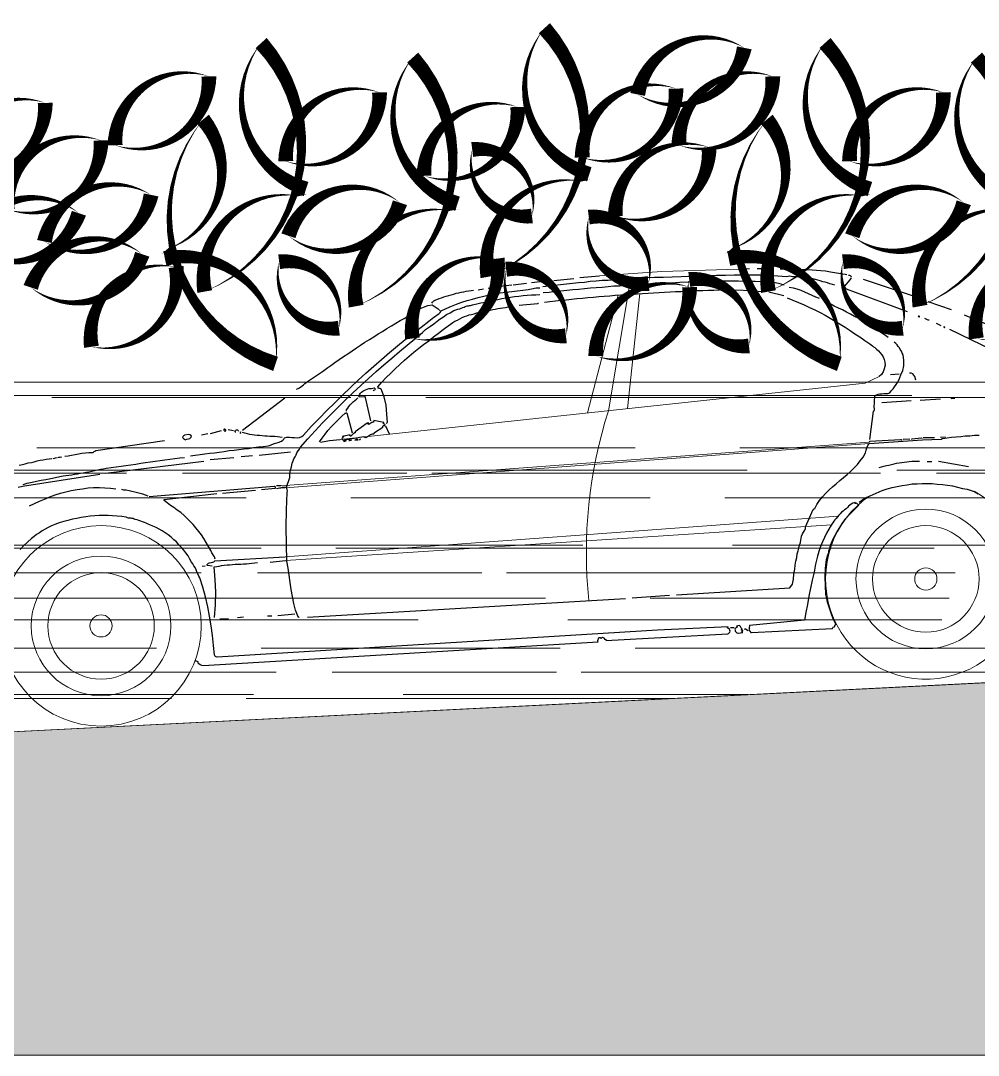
# Model space of a CAD drawing. Header units: metres. Extents: x -183 to 1639, y -350 to 198.
# Drawn here: x 701.902 to 705.103, y -184.446 to -180.989 of the extents above; entities that cross this region are included whole.
import ezdxf

# ---------------------------------------------------------------- set-up
doc = ezdxf.new("R2010")
doc.units = ezdxf.units.M
doc.header["$MEASUREMENT"] = 0
doc.layers.add('FLOATINGWINDOWS', color=2, linetype='Continuous', plot=False)
for name, color, linetype in [('okna', 4, 'Continuous'), ('SRAFA', 251, 'Continuous'), ('SRAFY-TERÉN', 252, 'Continuous'), ('stafaz', 254, 'Continuous'), ('zariz.predmety', 203, 'Continuous')]:
    doc.layers.add(name, color=color, linetype=linetype)

# ---------------------------------------------------------------- blocks, each defined once
blk = doc.blocks.new('BMW5-BOK')
at = {"lineweight": 0}
for p, q in [((2.6739, 1.3675), (2.5791, 0.9536)), ((2.5086, 0.9502), (2.6337, 1.3373)), ((2.6435, 0.9566), (2.7071, 1.338)), ((3.4414, 0.9944), (3.4888, 1.014)), ((1.6779, 0.9108), (3.4414, 0.9944)), ((3.4429, 0.7977), (1.4711, 0.7676)), ((3.4421, 0.7929), (1.4567, 0.7598)), ((3.3241, 0.556), (1.472, 0.5299)), ((1.4718, 0.5172), (3.3004, 0.5284))]:
    blk.add_line(p, q, dxfattribs=at)
for points in [[(2.1681, 1.3821), (2.1857, 1.3851)], [(2.2017, 1.3864), (2.2336, 1.3892)], [(2.2416, 1.3899), (2.2816, 1.3926)], [(2.2855, 1.3925), (2.331, 1.3951)], [(2.3478, 1.3965), (2.3957, 1.3991)], [(3.3589, 1.3275), (3.351, 1.3308), (3.3431, 1.3333), (3.3351, 1.3365), (3.3272, 1.3391), (3.3192, 1.3416), (3.3113, 1.3448), (3.3034, 1.3473), (3.2962, 1.3506), (3.2867, 1.3532), (3.2772, 1.3557), (3.2676, 1.3574), (3.2581, 1.3599), (3.2485, 1.3616), (3.239, 1.3625), (3.2294, 1.3634), (3.2198, 1.3636), (3.2151, 1.3652), (3.2103, 1.3661), (3.2055, 1.3654), (3.1999, 1.3654), (3.1712, 1.369), (3.1426, 1.3726), (3.1131, 1.3754), (3.0844, 1.3773), (3.0549, 1.3793), (3.0255, 1.3805), (2.996, 1.3817), (2.9665, 1.3829), (2.937, 1.384), (2.9067, 1.3844), (2.8772, 1.3856), (2.8477, 1.386), (2.8182, 1.3864), (2.7887, 1.3876), (2.7592, 1.3887), (2.7297, 1.3899), (2.7265, 1.3892), (2.7225, 1.3884), (2.7201, 1.3885), (2.7169, 1.3893), (2.7138, 1.3901), (2.7106, 1.3902), (2.7074, 1.3894), (2.7042, 1.3887), (2.6842, 1.3889), (2.6635, 1.3892), (2.6436, 1.3886), (2.6236, 1.3889), (2.6037, 1.3884), (2.5837, 1.3886), (2.5638, 1.3881), (2.5438, 1.3876), (2.5239, 1.3862), (2.504, 1.3857), (2.484, 1.3852), (2.464, 1.3838), (2.4441, 1.3833), (2.4249, 1.382), (2.405, 1.3806), (2.385, 1.3793)], [(2.4228, 1.3987), (2.4898, 1.401)], [(2.5098, 1.4032), (2.5752, 1.4047)], [(3.0409, 1.4002), (3.0776, 1.3997)], [(3.1389, 1.3957), (3.103, 1.3978)], [(3.1429, 1.3949), (3.1588, 1.3947)], [(3.2026, 1.3909), (3.1803, 1.392)], [(3.2074, 1.3908), (3.2169, 1.3883)], [(3.4016, 1.3596), (3.3952, 1.3613), (3.3881, 1.363), (3.3817, 1.3647), (3.3746, 1.3663), (3.3674, 1.3672), (3.3603, 1.3689), (3.3539, 1.3706), (3.3467, 1.3723), (3.3308, 1.3757), (3.3157, 1.3783), (3.3006, 1.3801), (3.2863, 1.3827), (3.2711, 1.3845), (3.2568, 1.3854), (3.2425, 1.3872), (3.2273, 1.3882)], [(1.1752, 0.8855), (1.1911, 0.8869), (1.2079, 0.8875), (1.2239, 0.8889), (1.2406, 0.8902), (1.2566, 0.8908), (1.2726, 0.8922), (1.2893, 0.8936), (1.3053, 0.895), (1.3221, 0.8955), (1.338, 0.8969), (1.3548, 0.8983), (1.3708, 0.8989), (1.3875, 0.9003), (1.4043, 0.9017), (1.4202, 0.9022), (1.437, 0.9036), (1.441, 0.9043), (1.4442, 0.9051), (1.4466, 0.9059), (1.4498, 0.9074), (1.4522, 0.9082), (1.4554, 0.909), (1.4578, 0.9097), (1.4618, 0.9105), (1.4666, 0.9112), (1.4706, 0.9127), (1.4746, 0.9135), (1.4786, 0.915), (1.4826, 0.9166), (1.4867, 0.9197), (1.4899, 0.9229), (1.4931, 0.9268), (1.5011, 0.9283), (1.5099, 0.9282), (1.5178, 0.9265), (1.5266, 0.9256), (1.5346, 0.9247), (1.5426, 0.9254), (1.5506, 0.9276), (1.557, 0.9324), (1.5845, 0.9591), (1.6119, 0.9843), (1.6394, 1.0094), (1.6676, 1.0337), (1.695, 1.0581), (1.7224, 1.0817), (1.7499, 1.1044), (1.7773, 1.1264), (1.8047, 1.1484), (1.8321, 1.1696), (1.8602, 1.1907), (1.8876, 1.2111), (1.915, 1.2307), (1.9424, 1.2503), (1.9705, 1.269), (1.9979, 1.2878), (2.0035, 1.2917), (2.0091, 1.2956), (2.0148, 1.2996), (2.0204, 1.3027), (2.026, 1.3066), (2.0317, 1.3105), (2.0365, 1.3144), (2.0406, 1.3192), (2.0582, 1.3261), (2.0758, 1.3331), (2.0935, 1.3392), (2.1111, 1.3446), (2.1295, 1.3491), (2.1479, 1.3529), (2.1662, 1.3566), (2.1854, 1.3604), (2.2038, 1.3633), (2.223, 1.3654), (2.2413, 1.3676), (2.2605, 1.3689), (2.2797, 1.3703), (2.298, 1.3716), (2.3172, 1.373), (2.3355, 1.3736), (2.3411, 1.3743), (2.3467, 1.375), (2.3515, 1.3757), (2.3563, 1.3764), (2.3619, 1.3772), (2.3667, 1.3771), (2.3715, 1.3771), (2.3742, 1.3766)], [(1.5068, 0.3245), (1.506, 0.3245), (1.5052, 0.3253), (1.5036, 0.3262), (1.5028, 0.3269), (1.496, 0.3494), (1.4915, 0.3725), (1.4878, 0.3957), (1.4857, 0.4197), (1.4836, 0.4436), (1.4815, 0.4676), (1.4795, 0.4915), (1.4766, 0.5147), (1.4781, 0.5721), (1.4813, 0.6287), (1.4852, 0.686), (1.4915, 0.7442), (1.4924, 0.749), (1.4917, 0.7538), (1.4909, 0.7577), (1.4894, 0.7618), (1.5025, 0.7935), (1.5035, 0.8054), (1.5068, 0.8174), (1.5102, 0.8293), (1.5135, 0.8412), (1.5168, 0.8483), (1.5201, 0.8555), (1.5242, 0.8618), (1.5283, 0.8681), (1.5315, 0.8745), (1.5364, 0.8808), (1.5405, 0.8863), (1.5445, 0.8926), (1.5704, 0.9186), (1.5962, 0.9438), (1.6229, 0.969), (1.6495, 0.9934), (1.6761, 1.0169), (1.7028, 1.0405), (1.7302, 1.0632), (1.7576, 1.086), (1.785, 1.108), (1.8116, 1.13), (1.839, 1.1511), (1.8664, 1.1715), (1.893, 1.1919), (1.9203, 1.2123), (1.9469, 1.2319), (1.9735, 1.2507), (1.9775, 1.2546), (1.9807, 1.2578), (1.9848, 1.2601), (1.988, 1.2624), (1.992, 1.2648), (1.9952, 1.2663), (1.9984, 1.2687), (2.0016, 1.271), (2.0137, 1.278), (2.025, 1.2859), (2.0354, 1.2929), (2.0467, 1.2991), (2.0579, 1.3062), (2.07, 1.3116), (2.0828, 1.3178), (2.0964, 1.3224), (2.1028, 1.3231), (2.1076, 1.3247), (2.1132, 1.3262), (2.118, 1.3277), (2.1213, 1.3293), (2.1253, 1.33), (2.1284, 1.3308), (2.1324, 1.3307), (2.1356, 1.3315), (2.1396, 1.3322), (2.1428, 1.333), (2.146, 1.3337), (2.1604, 1.3359), (2.1748, 1.3381), (2.1891, 1.3404), (2.2027, 1.3426), (2.2171, 1.3448), (2.2315, 1.3462), (2.2459, 1.3484), (2.2602, 1.3498), (2.2746, 1.3512), (2.2882, 1.3526), (2.3026, 1.3532), (2.3169, 1.3546), (2.3305, 1.3545), (2.3448, 1.3551), (2.3592, 1.3549), (2.3728, 1.3547)], [(2.0114, 1.3475), (2.0138, 1.3498), (2.0155, 1.3522), (2.0179, 1.3546), (2.0211, 1.3561), (2.0283, 1.3584), (2.0363, 1.3607), (2.0443, 1.363), (2.0523, 1.3653), (2.0603, 1.3676), (2.0691, 1.3691), (2.0771, 1.3713), (2.0859, 1.3728), (2.0939, 1.3751), (2.1027, 1.3766), (2.1107, 1.3781), (2.1195, 1.3788), (2.1275, 1.3803), (2.1363, 1.3809), (2.1443, 1.3816), (2.1522, 1.3823)], [(3.19, 1.3377), (3.1852, 1.3393), (3.1805, 1.3418), (3.1757, 1.3426), (3.1709, 1.3443), (3.1662, 1.3459), (3.1606, 1.3468), (3.1558, 1.3485), (3.1502, 1.3493), (3.1224, 1.3529), (3.0937, 1.3557), (3.0658, 1.3576), (3.038, 1.3596), (3.01, 1.3615), (2.9814, 1.3635), (2.9535, 1.3639), (2.9256, 1.365), (2.8977, 1.3662), (2.8698, 1.3666), (2.8419, 1.3669), (2.8139, 1.3665), (2.786, 1.3668), (2.7573, 1.3672), (2.7294, 1.3668), (2.7015, 1.3672), (2.6815, 1.3674), (2.6616, 1.3677), (2.6417, 1.3671), (2.6218, 1.3674), (2.6026, 1.3669), (2.5826, 1.3663), (2.5627, 1.3658), (2.5428, 1.366), (2.5228, 1.3647), (2.5037, 1.3642), (2.4837, 1.3636), (2.4638, 1.3631), (2.4438, 1.3617), (2.4247, 1.3612), (2.4047, 1.3599), (2.3848, 1.3593)], [(3.5968, 1.2247), (3.5445, 1.2477), (3.397, 1.3126), (3.3954, 1.3142), (3.3939, 1.3167), (3.3923, 1.3191), (3.3916, 1.3215), (3.4118, 1.3427), (3.4158, 1.349)], [(3.4064, 1.358), (3.4072, 1.358), (3.4088, 1.3579), (3.4104, 1.3579), (3.4119, 1.3571), (3.4127, 1.3563), (3.4127, 1.3555), (3.4143, 1.3547), (3.4159, 1.3539)], [(1.5422, 1.0864), (1.5479, 1.0888), (1.5527, 1.0911), (1.5575, 1.0942), (1.5615, 1.0973), (1.5664, 1.1005), (1.5712, 1.1044), (1.576, 1.1067), (1.5808, 1.1099), (1.5913, 1.1161), (1.6018, 1.1224), (1.6114, 1.1286), (1.6218, 1.1348), (1.6323, 1.1411), (1.6419, 1.1473), (1.6516, 1.1528), (1.6612, 1.159), (1.6757, 1.1684), (1.691, 1.177), (1.7055, 1.1864), (1.7207, 1.195), (1.7352, 1.2035), (1.7505, 1.2129), (1.7649, 1.2215), (1.7802, 1.2301), (1.7955, 1.2378), (1.8107, 1.2464), (1.826, 1.255), (1.8405, 1.2628), (1.8557, 1.2713), (1.8718, 1.2791), (1.887, 1.2877), (1.9023, 1.2955), (1.9159, 1.3017), (1.9288, 1.3087), (1.9424, 1.3165), (1.9553, 1.3235), (1.9689, 1.3305), (1.9826, 1.3359), (1.997, 1.3397), (2.0114, 1.3419), (2.0311, 1.3265), (2.0319, 1.3257), (2.0334, 1.3249), (2.0342, 1.3233), (2.035, 1.3216)], [(1.8364, 0.955), (1.8364, 0.955), (1.8372, 0.9566), (1.8389, 0.9574), (1.8396, 0.9582), (1.8392, 0.9861), (1.838, 1.0156), (1.8336, 1.0436), (1.8252, 1.07), (1.8236, 1.0716), (1.8212, 1.0724), (1.8188, 1.0733), (1.8156, 1.0741), (1.8149, 1.0741), (1.8149, 1.0749), (1.8149, 1.0765), (1.8141, 1.0781), (1.8287, 1.0931), (1.844, 1.108), (1.8602, 1.1221), (1.8755, 1.1355), (1.8916, 1.1489), (1.9085, 1.1622), (1.9246, 1.1748), (1.9415, 1.1873), (1.9585, 1.199), (1.9753, 1.2108), (1.993, 1.2225), (2.0099, 1.2342), (2.0268, 1.2452), (2.0437, 1.2569), (2.0606, 1.2679), (2.0775, 1.2788), (2.0847, 1.2827), (2.0928, 1.2858), (2.1008, 1.2897), (2.1088, 1.2928), (2.1168, 1.2958), (2.1248, 1.2981), (2.1336, 1.3004), (2.1416, 1.3019), (2.1504, 1.3034), (2.1592, 1.3057), (2.1688, 1.3071), (2.1776, 1.3086), (2.1863, 1.3101), (2.1951, 1.3108), (2.2039, 1.3122), (2.2127, 1.3137), (2.2215, 1.3144), (2.2303, 1.3159), (2.2391, 1.3166), (2.247, 1.3173), (2.2558, 1.318), (2.2646, 1.3194), (2.2734, 1.3201), (2.2822, 1.3208)], [(2.3022, 1.3237), (2.3644, 1.3253), (2.3644, 1.3253), (2.366, 1.3261), (2.3668, 1.3261), (2.3668, 1.3261)], [(2.3868, 1.3282), (2.4051, 1.3296), (2.4235, 1.3301), (2.4418, 1.3315), (2.4602, 1.332), (2.4777, 1.3326), (2.4961, 1.3339), (2.5145, 1.3345), (2.5328, 1.3351), (2.5512, 1.3356), (2.5695, 1.3362), (2.5878, 1.3367), (2.6062, 1.3365), (2.6245, 1.3371), (2.6429, 1.3376), (2.6612, 1.3374), (2.6796, 1.338), (2.6979, 1.3377), (2.7163, 1.3383), (2.7346, 1.338), (2.7529, 1.3378), (2.7713, 1.3383), (2.7896, 1.3381), (2.808, 1.3378), (2.8263, 1.3376), (2.8446, 1.3374), (2.863, 1.3371), (2.8813, 1.3369), (2.8997, 1.3366), (2.918, 1.3364), (2.9364, 1.3354), (2.9547, 1.3351), (2.973, 1.3349)], [(3.0981, 1.3237), (3.0081, 1.3312)], [(3.1021, 1.322), (3.114, 1.3219)], [(3.1863, 1.3026), (3.1379, 1.3176)], [(3.3058, 1.2867), (3.2931, 1.2916), (3.2812, 1.2974), (3.2693, 1.3039), (3.2574, 1.3104), (3.2455, 1.3162), (3.2328, 1.3219), (3.2201, 1.3261), (3.2066, 1.3287)], [(3.642, 1.2663), (3.4556, 1.3406)], [(3.1974, 1.2945), (3.2164, 1.2863), (3.2346, 1.2773), (3.2529, 1.2683), (3.2703, 1.2585), (3.2877, 1.2494), (3.3043, 1.2389), (3.321, 1.2291), (3.3368, 1.2185), (3.3534, 1.2079), (3.3692, 1.1966), (3.385, 1.1852), (3.4008, 1.1738), (3.4166, 1.1616), (3.4324, 1.1503), (3.4482, 1.1373), (3.4639, 1.1251), (3.4687, 1.1211), (3.4726, 1.1178), (3.4758, 1.1146), (3.4805, 1.1122), (3.486, 1.1065), (3.4915, 1.1001), (3.497, 1.0936), (3.5025, 1.0863), (3.5064, 1.0791), (3.5095, 1.0703), (3.511, 1.0615), (3.5108, 1.0512), (3.5075, 1.0392), (3.5034, 1.0289), (3.4977, 1.021), (3.4888, 1.014)], [(3.5264, 1.1427), (3.5145, 1.1524), (3.5027, 1.1613), (3.4909, 1.1702), (3.479, 1.1791), (3.4671, 1.1881), (3.4553, 1.1962), (3.4427, 1.2044), (3.4308, 1.2125), (3.4181, 1.2198), (3.4055, 1.228), (3.3928, 1.2353), (3.3801, 1.2435), (3.3667, 1.2508), (3.3532, 1.2582), (3.3398, 1.2663), (3.3263, 1.2737)], [(3.7435, 1.222), (3.6674, 1.2541)], [(3.6349, 1.2058), (3.6349, 1.2066), (3.6341, 1.2074), (3.6325, 1.2082), (3.6309, 1.2091), (3.6317, 1.2075), (3.6325, 1.2067), (3.6333, 1.2059), (3.6349, 1.2058)], [(3.6666, 1.1919), (3.6666, 1.1919), (3.665, 1.1927), (3.6642, 1.1927), (3.6634, 1.1927), (3.6531, 1.1984)], [(3.7062, 1.1714), (3.6903, 1.1796)], [(3.902, 1.1465), (3.7863, 1.2023)], [(3.7181, 1.1649), (3.7173, 1.1657), (3.7173, 1.1665), (3.7157, 1.1673), (3.7141, 1.1681), (3.7141, 1.1665), (3.7149, 1.1657), (3.7165, 1.1649), (3.7181, 1.1649)], [(3.9413, 1.0407), (3.7339, 1.1575)], [(3.4454, 0.8056), (3.4634, 0.8995), (3.465, 0.9003), (3.4658, 0.9018), (3.4666, 0.9034), (3.4674, 0.905), (3.4667, 0.9066), (3.4667, 0.9082), (3.4667, 0.909), (3.4659, 0.9106), (3.4704, 0.9504), (3.4761, 0.9535), (3.4816, 0.9551), (3.4881, 0.9558), (3.4944, 0.9565), (3.5008, 0.9564), (3.508, 0.9563), (3.5144, 0.9562), (3.5208, 0.9577), (3.5264, 0.964), (3.5329, 0.9703), (3.5386, 0.9767), (3.5442, 0.9837), (3.5491, 0.9909), (3.554, 0.9987), (3.5581, 1.0067), (3.5614, 1.0154), (3.5696, 1.0296), (3.5738, 1.0455), (3.574, 1.0631), (3.5734, 1.0814), (3.5703, 1.0878), (3.568, 1.0943), (3.5649, 1.1007), (3.5626, 1.1063), (3.5587, 1.1111), (3.5555, 1.1159), (3.5508, 1.1208), (3.5461, 1.1256)], [(1.784, 0.9669), (1.7714, 1.0459), (1.7706, 1.0468), (1.7699, 1.0476), (1.769, 1.0476), (1.7683, 1.0484), (1.7515, 1.0478), (1.7515, 1.0478), (1.7507, 1.0486), (1.7499, 1.0494), (1.7492, 1.051), (1.7516, 1.0558), (1.7549, 1.0605), (1.7589, 1.0636), (1.7629, 1.0668), (1.7677, 1.0691), (1.7726, 1.0715), (1.7782, 1.073), (1.7838, 1.0745), (1.7893, 1.0744), (1.7933, 1.0744), (1.7973, 1.0751), (1.8013, 1.0759), (1.8029, 1.0751), (1.8037, 1.0742), (1.8053, 1.0726), (1.8052, 1.071), (1.8036, 1.0695), (1.802, 1.0687), (1.7996, 1.0671), (1.798, 1.0656)], [(1.354, 0.9605), (1.502, 1.0598)], [(1.7055, 1.0038), (1.7055, 1.0046), (1.7055, 1.0062), (1.7055, 1.007), (1.7055, 1.0078), (1.7096, 1.0133), (1.7136, 1.0188), (1.7185, 1.0235), (1.7233, 1.0282), (1.729, 1.0329), (1.7346, 1.0377), (1.7403, 1.0416), (1.7459, 1.0455)], [(3.5271, 1.019), (3.5567, 1.0194)], [(3.6106, 0.9948), (3.6083, 1.0076), (3.6052, 1.0124), (3.6013, 1.0165), (3.5965, 1.0189), (3.591, 1.0198)], [(1.6093, 0.9069), (1.6182, 0.9188), (1.6288, 0.9306), (1.6393, 0.9432), (1.6514, 0.955), (1.6635, 0.9661), (1.6764, 0.977), (1.6885, 0.9873), (1.7006, 0.9967), (1.7022, 0.9974), (1.7038, 0.9982), (1.7046, 0.9982), (1.7054, 0.9982), (1.7197, 0.9302)], [(0.7568, 0.9085), (0.768, 0.9091), (0.7791, 0.9114), (0.7912, 0.9128), (0.8023, 0.9143), (0.8135, 0.9157), (0.8255, 0.9164), (0.8374, 0.9162), (0.8494, 0.9153), (0.8518, 0.916), (0.855, 0.9184), (0.8574, 0.92), (0.8606, 0.9215), (1.0922, 0.9416)], [(1.1615, 0.9399), (1.1671, 0.9414), (1.1719, 0.9422), (1.1768, 0.9437), (1.1816, 0.9476), (1.1824, 0.9508), (1.1809, 0.954), (1.1777, 0.9556), (1.1745, 0.9573), (1.1601, 0.9551), (1.1585, 0.9543), (1.1561, 0.9535), (1.1545, 0.9512), (1.1529, 0.9496), (1.1537, 0.9464), (1.156, 0.944), (1.1584, 0.9416), (1.1607, 0.9399), (1.1607, 0.9399), (1.1615, 0.9399), (1.1615, 0.9399), (1.1615, 0.9399)], [(1.216, 0.9535), (1.2383, 0.9565)], [(1.2463, 0.9564), (1.2839, 0.9638)], [(1.2982, 0.9613), (1.2982, 0.9613), (1.2982, 0.9629), (1.2982, 0.9636), (1.2982, 0.9636), (1.2982, 0.9652), (1.2967, 0.9661), (1.2959, 0.9677), (1.2943, 0.9677), (1.2935, 0.9677), (1.2927, 0.9677), (1.2919, 0.9669), (1.2919, 0.9653), (1.2919, 0.9645), (1.2934, 0.9629), (1.2942, 0.9621), (1.295, 0.9605), (1.2958, 0.9605), (1.2966, 0.9613), (1.2974, 0.9613), (1.2982, 0.9613)], [(1.3237, 0.9601), (1.3062, 0.9643)], [(1.3316, 0.9552), (1.3308, 0.9552), (1.33, 0.9569), (1.3292, 0.9577), (1.3293, 0.9584), (1.3301, 0.96), (1.3309, 0.9616), (1.3325, 0.9624), (1.3341, 0.9632), (1.3365, 0.9631), (1.3381, 0.9623), (1.3396, 0.9607), (1.3412, 0.9583)], [(1.3467, 0.9502), (1.3467, 0.9518), (1.3475, 0.9534), (1.3483, 0.9542), (1.3484, 0.9558), (1.3468, 0.955), (1.3467, 0.9534), (1.3459, 0.9518), (1.3467, 0.9502)], [(1.4852, 0.9285), (1.4772, 0.9302), (1.4693, 0.9311), (1.4605, 0.9328), (1.4525, 0.9337), (1.4438, 0.9346), (1.4358, 0.9355), (1.4271, 0.9364), (1.4191, 0.9381), (1.4104, 0.939), (1.4024, 0.9399), (1.3936, 0.9417), (1.3857, 0.9434), (1.3777, 0.9451), (1.3698, 0.9476), (1.3619, 0.95), (1.3539, 0.9526)], [(1.6922, 0.9043), (1.6938, 0.9042), (1.6946, 0.905), (1.6962, 0.905), (1.6978, 0.905), (1.697, 0.9058), (1.6954, 0.9066), (1.6938, 0.9066), (1.6931, 0.9082), (1.7577, 0.9162), (1.7585, 0.9146), (1.7601, 0.9137), (1.7625, 0.9129), (1.7641, 0.9121), (1.7673, 0.9136), (1.7705, 0.9152), (1.7737, 0.9175), (1.7769, 0.9191), (1.7802, 0.9214), (1.7834, 0.9222), (1.7874, 0.923), (1.7921, 0.9229), (1.7929, 0.9237), (1.7929, 0.9245), (1.7938, 0.9253), (1.7938, 0.9269), (1.8235, 0.9432), (1.8235, 0.944), (1.8235, 0.9448), (1.8236, 0.9464), (1.8244, 0.948), (1.826, 0.948), (1.8276, 0.9488), (1.8284, 0.9487), (1.83, 0.9487), (1.8308, 0.9503), (1.83, 0.9519), (1.8276, 0.9527), (1.8268, 0.9535), (1.826, 0.9544), (1.8261, 0.956), (1.8269, 0.9567), (1.8269, 0.9583), (1.7943, 0.9667), (1.7943, 0.9659), (1.7943, 0.9651), (1.7935, 0.9635), (1.7934, 0.9628), (1.7927, 0.962), (1.791, 0.9612), (1.7887, 0.9612), (1.7871, 0.9612), (1.7766, 0.955), (1.775, 0.9558), (1.775, 0.9566), (1.7758, 0.9582), (1.7767, 0.959), (1.7751, 0.959), (1.7743, 0.959), (1.7727, 0.959), (1.7711, 0.9591), (1.7293, 0.9333), (1.7293, 0.9325), (1.7293, 0.9317), (1.7292, 0.9301), (1.7276, 0.9293), (1.7276, 0.9293), (1.726, 0.9286), (1.7252, 0.9277), (1.7244, 0.9278), (1.714, 0.9199), (1.7131, 0.9199), (1.7124, 0.9208), (1.7116, 0.9223), (1.7124, 0.9239), (1.6868, 0.9203), (1.6868, 0.9203), (1.6884, 0.9211), (1.6892, 0.9218), (1.6901, 0.9218), (1.69, 0.9186), (1.6884, 0.9171), (1.686, 0.9155), (1.6844, 0.9132), (1.6851, 0.9107), (1.6867, 0.9083), (1.6883, 0.9059), (1.6906, 0.9043), (1.6906, 0.9043), (1.6914, 0.9043), (1.6922, 0.9043), (1.6922, 0.9043)], [(1.8444, 0.9187), (1.8331, 0.9463)], [(0.6026, 0.8874), (0.613, 0.8896), (0.6226, 0.8911), (0.633, 0.8934), (0.6434, 0.8948), (0.653, 0.8963), (0.6633, 0.8986), (0.6729, 0.9), (0.6833, 0.9015), (0.6929, 0.9022), (0.7033, 0.9028), (0.7128, 0.9035)], [(0.7168, 0.9034), (0.7296, 0.9057)], [(0.7328, 0.9056), (0.736, 0.9064), (0.7392, 0.9071), (0.7416, 0.9071), (0.7448, 0.9063)], [(1.6125, 0.9053), (1.642, 0.9089), (1.6779, 0.9108)], [(1.7066, 0.9049), (1.709, 0.9048), (1.7114, 0.9056), (1.7138, 0.9064), (1.7161, 0.9056), (1.7066, 0.9049)], [(1.7273, 0.9054), (1.7377, 0.9053), (1.7377, 0.9061), (1.7369, 0.9069), (1.7353, 0.9069), (1.7337, 0.9077), (1.7265, 0.9054), (1.7265, 0.9054), (1.7273, 0.9054), (1.7273, 0.9054), (1.7273, 0.9054)], [(1.7433, 0.9052), (1.7433, 0.906), (1.7441, 0.9068), (1.7449, 0.9068), (1.7465, 0.9075), (1.7449, 0.9076), (1.7433, 0.906), (1.7425, 0.9044), (1.7433, 0.9052)], [(3.4933, 0.927), (3.5914, 0.9281)], [(3.6209, 0.9277), (3.6894, 0.9276)], [(3.7253, 0.9264), (3.7285, 0.9271), (3.7309, 0.9279), (3.7341, 0.927), (3.7373, 0.927)], [(0.6113, 0.8227), (0.6257, 0.8265), (0.6417, 0.8287), (0.6569, 0.8317), (0.6729, 0.8331), (0.6888, 0.8352), (0.7048, 0.8374), (0.7208, 0.8396), (0.736, 0.8426), (0.7464, 0.8432), (0.7559, 0.8439), (0.7655, 0.8446), (0.7759, 0.8453), (0.7855, 0.8467), (0.7951, 0.8474), (0.8047, 0.8489), (0.8142, 0.8503), (0.8238, 0.851), (0.8334, 0.8525), (0.843, 0.8539), (0.8534, 0.8554), (0.863, 0.8569), (0.8726, 0.8584), (0.8822, 0.859), (0.8917, 0.8605), (0.9085, 0.8619), (0.9253, 0.8632), (0.942, 0.8646), (0.958, 0.866), (0.9748, 0.8674), (0.9915, 0.8688), (1.0083, 0.8709), (1.0243, 0.8723), (1.041, 0.8729), (1.057, 0.8743), (1.0738, 0.8757), (1.0897, 0.877), (1.1065, 0.8784), (1.1225, 0.879), (1.1392, 0.8804), (1.1552, 0.881)], [(0.8891, 0.8446), (1.2188, 0.865)], [(1.2404, 0.8687), (1.3201, 0.8708)], [(1.3449, 0.8729), (1.3824, 0.8748)], [(1.4047, 0.8745), (1.51, 0.8795)], [(0.5945, 0.8149), (0.6088, 0.8171), (0.8692, 0.8416)], [(0.6287, 0.7499), (0.6456, 0.7568), (0.6632, 0.7638), (0.68, 0.7699), (0.6984, 0.7761), (0.7161, 0.7814), (0.7344, 0.786), (0.7529, 0.7897), (0.7712, 0.7927), (0.7904, 0.7956), (0.8088, 0.797), (0.8279, 0.7983), (0.8463, 0.7989), (0.8654, 0.7978), (0.8837, 0.796), (0.902, 0.7934), (0.9203, 0.7899)], [(2.77, 0.3263), (3.1489, 0.327), (3.1586, 0.3388), (3.1628, 0.3547), (3.1654, 0.3722), (3.1696, 0.3881), (3.1714, 0.4017), (3.1747, 0.4144), (3.1789, 0.4263), (3.1806, 0.439), (3.1847, 0.4485), (3.1872, 0.4573), (3.1898, 0.4668), (3.1939, 0.4755), (3.1956, 0.4835), (3.1973, 0.4906), (3.1989, 0.497), (3.2022, 0.5041), (3.2063, 0.5096), (3.2104, 0.516), (3.2128, 0.5215), (3.2137, 0.5271), (3.2423, 0.5833), (3.2439, 0.5841), (3.2447, 0.5849), (3.2464, 0.5857), (3.248, 0.5865), (3.2561, 0.5999), (3.2659, 0.6126), (3.2764, 0.6244), (3.2877, 0.6354), (3.2998, 0.6456), (3.3119, 0.6558), (3.3248, 0.6652), (3.3376, 0.6746), (3.3505, 0.684), (3.3626, 0.6942), (3.3755, 0.7036), (3.3876, 0.7146), (3.3989, 0.7249), (3.4094, 0.7367), (3.4192, 0.7485), (3.4281, 0.762), (3.4306, 0.7707), (3.4339, 0.7786), (3.438, 0.7858), (3.4421, 0.7929), (3.6215, 0.7945), (3.6837, 0.7929), (3.6845, 0.7929), (3.6853, 0.7937), (3.6869, 0.7945), (3.6893, 0.7944), (3.7037, 0.7959), (3.7188, 0.7973), (3.734, 0.7978), (3.7492, 0.7984), (3.7643, 0.799), (3.7803, 0.7988), (3.7954, 0.7994), (3.8114, 0.7992)], [(3.4429, 0.7977), (3.4429, 0.7977), (3.4445, 0.7992), (3.4453, 0.8), (3.4453, 0.8), (3.5482, 0.8003), (3.549, 0.8003), (3.5506, 0.7995), (3.5514, 0.7978), (3.5513, 0.7962)], [(3.5562, 0.8002), (3.5793, 0.7999)], [(3.5849, 0.7982), (3.5849, 0.7982), (3.5857, 0.799), (3.5857, 0.7998), (3.5857, 0.7998), (3.6184, 0.801), (3.6184, 0.801), (3.6192, 0.8001), (3.6192, 0.7993), (3.6192, 0.7993)], [(3.6615, 0.7988), (3.624, 0.8009)], [(3.6814, 0.8001), (3.6989, 0.7999)], [(1.0268, 0.759), (1.0181, 0.7631), (1.0093, 0.7665), (1.0006, 0.7697), (0.9919, 0.7722), (0.9823, 0.7756), (0.9728, 0.7781), (0.9641, 0.7806), (0.9545, 0.7839), (0.9505, 0.784), (0.9466, 0.784), (0.9434, 0.7849), (0.9402, 0.7865)], [(1.0299, 0.7574), (1.4488, 0.7679), (1.4504, 0.7671), (1.4519, 0.7654), (1.4519, 0.7622), (1.4519, 0.7599), (1.4064, 0.7581)], [(1.4567, 0.7598), (1.4614, 0.7597), (1.4662, 0.7605), (1.471, 0.7612), (1.4766, 0.7627), (1.4854, 0.7634)], [(1.4711, 0.7676), (1.4568, 0.7678)], [(1.2376, 0.5354), (1.2353, 0.5434), (1.2314, 0.5506), (1.2283, 0.5578), (1.2244, 0.5659), (1.2182, 0.5795), (1.2112, 0.5931), (1.2042, 0.6068), (1.1964, 0.6196), (1.1886, 0.6317), (1.1792, 0.6438), (1.1706, 0.6559), (1.1604, 0.6672), (1.1517, 0.6784), (1.1423, 0.6881), (1.132, 0.6978), (1.121, 0.7068), (1.11, 0.7157), (1.0997, 0.7238), (1.0887, 0.7327), (1.0792, 0.7416), (1.0792, 0.7416), (1.0792, 0.7432), (1.0792, 0.744), (1.0792, 0.7448), (1.2556, 0.7545)], [(1.2756, 0.7542), (1.3856, 0.7583)], [(1.1764, 0.1829), (2.4994, 0.1847), (2.4979, 0.1872), (2.4979, 0.1895), (2.4995, 0.1919), (2.5011, 0.1943), (2.5012, 0.1959), (2.5012, 0.1967), (2.502, 0.1983), (2.5036, 0.199), (2.5052, 0.199), (2.5068, 0.1982), (2.5076, 0.1974), (2.5092, 0.1958), (2.5107, 0.1966), (2.5116, 0.1973), (2.5132, 0.1981), (2.5148, 0.1989), (2.5172, 0.1981), (2.5187, 0.1972), (2.5195, 0.1956), (2.5203, 0.194), (2.5211, 0.1924), (2.5218, 0.1916), (2.5234, 0.1916), (2.525, 0.1908), (2.5258, 0.19), (2.5266, 0.1892), (2.5266, 0.1892), (2.525, 0.1876), (2.9333, 0.1862), (2.9357, 0.187), (2.9381, 0.1886), (2.9405, 0.1909), (2.9422, 0.1941), (2.9383, 0.2029), (2.9375, 0.2029), (2.9359, 0.2037), (2.9351, 0.2046), (2.9336, 0.2054), (2.9336, 0.2062), (2.9336, 0.207), (2.9344, 0.2086), (2.936, 0.2085), (2.6992, 0.2116), (1.2246, 0.2086), (1.2222, 0.2094), (1.2198, 0.211), (1.2174, 0.2135), (1.2167, 0.2166), (1.2155, 0.2486), (1.2135, 0.2813), (1.2116, 0.314), (1.208, 0.3467), (1.2036, 0.3787), (1.1977, 0.4115), (1.1909, 0.4443), (1.1826, 0.4763), (1.1795, 0.4827), (1.1764, 0.4899), (1.1741, 0.4971), (1.1718, 0.5043), (1.1687, 0.5116), (1.1656, 0.518), (1.1625, 0.5244), (1.1586, 0.5308), (1.1531, 0.5413), (1.1477, 0.5517), (1.1414, 0.5621), (1.1344, 0.5718), (1.1274, 0.5815), (1.1195, 0.5911), (1.1116, 0.6008), (1.1038, 0.6089), (1.0951, 0.6178), (1.0857, 0.6259), (1.0762, 0.6332), (1.0667, 0.6405), (1.0572, 0.647), (1.0469, 0.6527), (1.0366, 0.6584), (1.0263, 0.6634), (1.0208, 0.6658), (1.0144, 0.6691), (1.0089, 0.6716), (1.0026, 0.6748), (0.997, 0.6773), (0.9907, 0.6798), (0.9851, 0.6822), (0.9787, 0.6839), (0.9748, 0.6856), (0.9716, 0.6872), (0.9676, 0.688), (0.9645, 0.6889), (0.9605, 0.6889), (0.9565, 0.6898), (0.9533, 0.6914), (0.9494, 0.693), (0.9343, 0.6964), (0.9191, 0.699), (0.904, 0.7008), (0.8897, 0.7026), (0.8745, 0.7036), (0.8594, 0.7038), (0.8442, 0.704), (0.8291, 0.7034), (0.8139, 0.7028), (0.7987, 0.7014), (0.7836, 0.6992), (0.7692, 0.697), (0.754, 0.694), (0.7396, 0.691), (0.7244, 0.6872), (0.71, 0.6834), (0.698, 0.6788), (0.6867, 0.6742), (0.6763, 0.6695), (0.6659, 0.6641), (0.6562, 0.6586), (0.6466, 0.6532), (0.6377, 0.6469), (0.6289, 0.6406), (0.6152, 0.6296), (0.6023, 0.6186), (0.5894, 0.6069)], [(3.4705, 0.7104), (3.4793, 0.7127), (3.4873, 0.7141), (3.4961, 0.7156), (3.5041, 0.7171), (3.5129, 0.7186), (3.5217, 0.7201), (3.5297, 0.7215), (3.5384, 0.7222), (3.5472, 0.7229), (3.556, 0.7236), (3.564, 0.7243), (3.5728, 0.725), (3.5815, 0.7249), (3.5903, 0.7248), (3.5983, 0.7247), (3.607, 0.7237)], [(3.6325, 0.721), (3.6485, 0.7208)], [(3.7694, 0.6953), (3.67, 0.7189)], [(3.3972, 0.5989), (3.4061, 0.6043), (3.4149, 0.6098), (3.4246, 0.6145), (3.435, 0.6183), (3.4454, 0.6222), (3.4558, 0.626), (3.4663, 0.6299), (3.4767, 0.6337), (3.4935, 0.6375), (3.5103, 0.6413), (3.527, 0.6442), (3.5438, 0.6464), (3.5606, 0.6478), (3.5781, 0.6492), (3.5949, 0.6489), (3.6116, 0.6487), (3.6284, 0.6477), (3.6451, 0.6467), (3.6618, 0.6441), (3.6785, 0.6414), (3.6952, 0.6381), (3.7119, 0.6346), (3.7286, 0.6297), (3.7453, 0.6246), (3.7532, 0.6229), (3.7604, 0.6212), (3.7668, 0.6188), (3.7731, 0.6163), (3.7795, 0.613), (3.785, 0.6106), (3.7905, 0.6065), (3.7961, 0.6032)], [(3.013, 0.1852), (3.2842, 0.1833), (3.285, 0.1856), (3.2866, 0.1872), (3.289, 0.188), (3.2922, 0.1895), (3.2922, 0.1903), (3.2922, 0.1919), (3.2923, 0.1927), (3.2931, 0.1943), (3.2939, 0.1943), (3.2947, 0.1951), (3.2955, 0.1951), (3.2971, 0.1943), (3.2916, 0.2063), (3.287, 0.2183), (3.2832, 0.2311), (3.2794, 0.2447), (3.2756, 0.2575), (3.2726, 0.2711), (3.2703, 0.2839), (3.2681, 0.2975), (3.2685, 0.327), (3.2697, 0.3557), (3.2724, 0.3844), (3.2776, 0.4138), (3.2801, 0.4202), (3.2817, 0.4257), (3.2834, 0.4313), (3.2859, 0.4368), (3.2868, 0.444), (3.29, 0.4503), (3.2925, 0.4567), (3.295, 0.463), (3.304, 0.4813), (3.3146, 0.4987), (3.326, 0.5153), (3.3374, 0.5319), (3.3503, 0.5468), (3.3649, 0.5618), (3.3802, 0.576), (3.3963, 0.5885), (3.3939, 0.5894), (3.3924, 0.591), (3.3916, 0.5926), (3.3908, 0.595), (3.3892, 0.595), (3.3877, 0.5958), (3.3852, 0.5958), (3.3836, 0.5959), (3.3837, 0.5967), (3.3837, 0.5983), (3.3845, 0.5991), (3.3853, 0.599), (3.3805, 0.5983), (3.3757, 0.5968), (3.3709, 0.5936), (3.366, 0.5905), (3.3612, 0.5874), (3.3572, 0.5834), (3.3523, 0.5795), (3.3475, 0.5764), (3.3419, 0.5725), (3.3371, 0.5686), (3.3322, 0.5638), (3.3274, 0.5591), (3.3225, 0.5544), (3.3177, 0.5489), (3.3128, 0.5449), (3.3088, 0.5402), (3.2998, 0.5276), (3.2909, 0.5149), (3.2827, 0.5015), (3.2746, 0.488), (3.2672, 0.4738), (3.2599, 0.4587), (3.2532, 0.4428), (3.2475, 0.427), (3.24, 0.4008), (3.2332, 0.3745), (3.2257, 0.3483), (3.2182, 0.3213), (3.2115, 0.2951), (3.2047, 0.268), (3.198, 0.2418), (3.1921, 0.2156), (3.0078, 0.2092), (3.0069, 0.206), (3.0061, 0.2036), (3.0061, 0.2004), (3.0068, 0.198), (3.006, 0.1972), (3.006, 0.1965), (3.0052, 0.1965), (3.0044, 0.1949), (3.0106, 0.1852), (3.0114, 0.1852), (3.0122, 0.1852), (3.0122, 0.1852), (3.013, 0.1852)], [(1.2261, 0.5132), (1.2102, 0.5158), (1.2103, 0.5198), (1.2119, 0.5221), (1.2151, 0.5237), (1.2183, 0.5245), (1.2239, 0.5252), (1.2287, 0.5259), (1.2327, 0.5275), (1.2359, 0.5298), (1.472, 0.5299)], [(1.1927, 0.5152), (1.203, 0.5159)], [(1.2239, 0.341), (1.23, 0.3831), (1.233, 0.4254), (1.2335, 0.4668), (1.2325, 0.5099), (1.2413, 0.5114), (1.2493, 0.5121), (1.258, 0.5128), (1.2668, 0.5135), (1.2764, 0.5141), (1.2852, 0.514), (1.2947, 0.5147), (1.3035, 0.5146), (1.3131, 0.5144), (1.3219, 0.5143), (1.3314, 0.5142), (1.341, 0.5141), (1.3498, 0.5148), (1.3593, 0.5147), (1.3689, 0.5153), (1.3777, 0.516)], [(1.42, 0.5154), (1.4718, 0.5172)], [(1.2414, 0.336), (1.2701, 0.3356)], [(1.3004, 0.3368), (1.3211, 0.3373)], [(1.4009, 0.3363), (1.4152, 0.3361)], [(1.4351, 0.3358), (1.4926, 0.3374)], [(1.5347, 0.3241), (2.5986, 0.3238)], [(2.6209, 0.3251), (2.7461, 0.3267)], [(2.9676, 0.1858), (2.9836, 0.1872), (2.982, 0.188), (2.9812, 0.1888), (2.9812, 0.1896), (2.982, 0.1912), (2.9836, 0.192), (2.9837, 0.1935), (2.9821, 0.1944), (2.9797, 0.1952), (2.9797, 0.196), (2.9797, 0.1976), (2.9805, 0.1984), (2.9821, 0.1992), (2.9805, 0.2008), (2.979, 0.2032), (2.9782, 0.2056), (2.9767, 0.208), (2.9758, 0.2088), (2.9751, 0.2096), (2.9743, 0.2104), (2.9727, 0.2112), (2.9639, 0.2098), (2.9655, 0.2073), (2.9647, 0.205), (2.9622, 0.2042), (2.9598, 0.2026), (2.959, 0.2018), (2.9582, 0.2003), (2.9582, 0.1979), (2.9581, 0.1963), (2.9589, 0.1931), (2.9613, 0.1899), (2.9636, 0.1874), (2.9668, 0.1858), (2.9668, 0.1858), (2.9676, 0.1858), (2.9676, 0.1858), (2.9676, 0.1858)], [(1.1511, 0.2023), (1.1519, 0.2007), (1.1543, 0.1999), (1.1566, 0.1991), (1.159, 0.1991), (1.159, 0.1975), (1.159, 0.1967), (1.159, 0.1951), (1.1598, 0.1935), (1.1629, 0.191), (1.1669, 0.1878), (1.1708, 0.1853), (1.1764, 0.1829)], [(2.9439, 0.2061), (2.9535, 0.2059), (2.9535, 0.2059), (2.9551, 0.2059), (2.9559, 0.2051), (2.9559, 0.2051)], [(2.9901, 0.1983), (2.9901, 0.1983), (2.9917, 0.199), (2.9925, 0.199), (2.9933, 0.199), (3.002, 0.1933)]]:
    blk.add_lwpolyline(points)
blk.add_lwpolyline([(3.0409, 1.4002), (2.7842, 1.4075), (2.5752, 1.4047)], dxfattribs=at)
for centre, radius in [((0.8438, 0.3357), 0.335), ((0.8438, 0.3357), 0.2334), ((3.6048, 0.3298), 0.2334), ((0.8438, 0.3357), 0.178), ((3.6048, 0.3298), 0.178), ((0.8438, 0.3357), 0.0371), ((3.6048, 0.3298), 0.0371)]:
    blk.add_circle(centre, radius, dxfattribs=at)
for centre, radius, start, end in [((4.0253, 0.3944), 1.5506, 158.863, 182.6086), ((3.6048, 0.3298), 0.335, 120.4721, 57.8153)]:
    blk.add_arc(centre, radius, start, end, dxfattribs=at)

msp = doc.modelspace()

# ---------------------------------------------------------------- hatches: boundary and pattern name
at = {"layer": 'SRAFA', "linetype": 'Continuous', "lineweight": 0}
h = msp.add_hatch(dxfattribs=at)
h.set_pattern_fill('AR-RROOF', color=256, scale=0.25, style=0)
h.set_pattern_definition([(360, (205.13026, 62.7584), (0.55, 0.25), [3.75, -0.5, 1.25, -0.25]), (360, (205.46276, 62.8834), (-0.25, 0.3325), [0.75, -0.0825, 1.5, -0.1875]), (360, (205.25526, 62.9709), (1.3, 0.1675), [2, -0.35, 1, -0.25])])
h.paths.add_polyline_path([(700.2561, -182.1963), (700.2561, -183.4463), (714.1561, -182.7469), (714.1561, -182.1963)])
at = {"layer": 'SRAFY-TERÉN', "linetype": 'Continuous', "lineweight": 0}
msp.add_hatch(color=256, dxfattribs=at).paths.add_polyline_path([(690.7561, -183.4463), (690.7561, -184.4463), (716.8733, -184.4463), (716.8733, -182.6396), (716.1561, -182.6463), (700.2561, -183.4463)])

# ---------------------------------------------------------------- linework, layer by layer
at = {"layer": 'FLOATINGWINDOWS', "linetype": 'Continuous', "lineweight": 0, "flags": 128}
msp.add_lwpolyline([(690.7561, -183.4463), (690.7561, -184.4463), (716.8733, -184.4463), (716.8733, -182.6396), (716.1561, -182.6463), (700.2561, -183.4463)], close=True, dxfattribs=at)
at = {"layer": 'okna', "linetype": 'Continuous', "lineweight": 0}
for p, q in [((714.1561, -182.1963), (700.2561, -182.1963)), ((700.2561, -183.4463), (716.1561, -182.6463))]:
    msp.add_line(p, q, dxfattribs=at)
at = {"layer": 'zariz.predmety', "color": 253, "linetype": 'Continuous', "ltscale": 0.001}
for points in [[(703.6526, -181.0138, 0, 0, 0.520567), (703.6526, -181.0138, 0, 0.05, 0.520567), (703.8025, -181.5022, 0, 0.05, 0.520567), (703.7808, -181.5253, 0, 0.05, 0.520567), (703.4637, -181.8447, 0, 0.05, 0.520567), (703.6526, -181.0138, 0.05, 0.05, 0)], [(703.9642, -181.2353, 0, 0, 0.520567), (703.9642, -181.2353, 0, 0.05, 0.520567), (704.3208, -181.0798, 0, 0.05, 0.520567), (703.9642, -181.2353, 0.05, 0.05, 0)], [(702.706, -181.0633, 0, 0, 0.520567), (702.706, -181.0633, 0, 0.05, 0.520567), (702.8559, -181.5516, 0, 0.05, 0.520567), (702.8342, -181.5747, 0, 0.05, 0.520567), (702.5171, -181.8941, 0, 0.05, 0.520567), (702.706, -181.0633, 0.05, 0.05, 0)], [(704.5904, -181.0633, 0, 0, 0.520567), (704.5904, -181.0633, 0, 0.05, 0.520567), (704.7403, -181.5516, 0, 0.05, 0.520567), (704.7186, -181.5747, 0, 0.05, 0.520567), (704.4015, -181.8941, 0, 0.05, 0.520567), (704.5904, -181.0633, 0.05, 0.05, 0)], [(703.2123, -181.1121, 0, 0, 0.520567), (703.2123, -181.1121, 0, 0.05, 0.520567), (703.3621, -181.6005, 0, 0.05, 0.520567), (703.3404, -181.6236, 0, 0.05, 0.520567), (703.0233, -181.9429, 0, 0.05, 0.520567), (703.2123, -181.1121, 0.05, 0.05, 0)], [(705.0967, -181.1121, 0, 0, 0.520567), (705.0967, -181.1121, 0, 0.05, 0.520567), (705.2465, -181.6005, 0, 0.05, 0.520567), (705.2248, -181.6236, 0, 0.05, 0.520567), (704.9078, -181.9429, 0, 0.05, 0.520567), (705.0967, -181.1121, 0.05, 0.05, 0)], [(702.5314, -181.175, 0, 0, 0.520567), (702.5314, -181.175, 0, 0.05, 0.520567), (702.2176, -181.405, 0, 0.05, 0.520567), (702.5314, -181.175, 0.05, 0.05, 0)], [(704.4158, -181.175, 0, 0, 0.520567), (704.4158, -181.175, 0, 0.05, 0.520567), (704.1021, -181.405, 0, 0.05, 0.520567), (704.4158, -181.175, 0.05, 0.05, 0)], [(703.1017, -181.2285, 0, 0, 0.520567), (703.1017, -181.2285, 0, 0.05, 0.520567), (702.788, -181.4585, 0, 0.05, 0.520567), (703.1017, -181.2285, 0.05, 0.05, 0)], [(704.0925, -181.2157, 0, 0, 0.520567), (704.0925, -181.2157, 0, 0.05, 0.520567), (703.7788, -181.4457, 0, 0.05, 0.520567), (704.0925, -181.2157, 0.05, 0.05, 0)], [(704.9862, -181.2285, 0, 0, 0.520567), (704.9862, -181.2285, 0, 0.05, 0.520567), (704.6724, -181.4585, 0, 0.05, 0.520567), (704.9862, -181.2285, 0.05, 0.05, 0)], [(701.9844, -181.2636, 0, 0, 0.520567), (701.9844, -181.2636, 0, 0.05, 0.520567), (701.6707, -181.4935, 0, 0.05, 0.520567), (701.9844, -181.2636, 0.05, 0.05, 0)], [(703.5639, -181.2774, 0, 0, 0.520567), (703.5639, -181.2774, 0, 0.05, 0.520567), (703.2501, -181.5073, 0, 0.05, 0.520567), (703.5639, -181.2774, 0.05, 0.05, 0)], [(702.7539, -182.1357, 0, 0, 0.520567), (702.7539, -182.1357, 0, 0.05, 0.520567), (702.3841, -181.7833, 0, 0.05, 0.520567), (702.3917, -181.7525, 0, 0.05, 0.520567), (702.5118, -181.3188, 0, 0.05, 0.520567), (702.7539, -182.1357, 0.05, 0.05, 0)], [(704.6383, -182.1357, 0, 0, 0.520567), (704.6383, -182.1357, 0, 0.05, 0.520567), (704.2685, -181.7833, 0, 0.05, 0.520567), (704.2761, -181.7525, 0, 0.05, 0.520567), (704.3962, -181.3188, 0, 0.05, 0.520567), (704.6383, -182.1357, 0.05, 0.05, 0)], [(702.1705, -181.389, 0, 0, 0.520567), (702.1705, -181.389, 0, 0.05, 0.520567), (701.8567, -181.6189, 0, 0.05, 0.520567), (702.1705, -181.389, 0.05, 0.05, 0)], [(704.2032, -181.4122, 0, 0, 0.520567), (704.2032, -181.4122, 0, 0.05, 0.520567), (703.8894, -181.6421, 0, 0.05, 0.520567), (704.2032, -181.4122, 0.05, 0.05, 0)], [(703.611, -181.6416, 0, 0, 0.520567), (703.611, -181.6416, 0, 0.05, 0.520567), (703.4113, -181.4193, 0, 0.05, 0.520567), (703.611, -181.6416, 0.05, 0.05, 0)], [(701.9815, -181.7266, 0, 0, 0.520567), (701.9815, -181.7266, 0, 0.05, 0.520567), (702.3381, -181.5711, 0, 0.05, 0.520567), (701.9815, -181.7266, 0.05, 0.05, 0)], [(703.17, -181.5972, 0, 0, 0.520567), (703.17, -181.5972, 0, 0.05, 0.520567), (702.797, -181.7076, 0, 0.05, 0.520567), (703.17, -181.5972, 0.05, 0.05, 0)], [(705.0544, -181.5972, 0, 0, 0.520567), (705.0544, -181.5972, 0, 0.05, 0.520567), (704.6815, -181.7076, 0, 0.05, 0.520567), (705.0544, -181.5972, 0.05, 0.05, 0)], [(702.0968, -181.6322, 0, 0, 0.520567), (702.0968, -181.6322, 0, 0.05, 0.520567), (701.7238, -181.7427, 0, 0.05, 0.520567), (702.0968, -181.6322, 0.05, 0.05, 0)], [(704.0006, -181.8671, 0, 0, 0.520567), (704.0006, -181.8671, 0, 0.05, 0.520567), (703.8009, -181.6448, 0, 0.05, 0.520567), (704.0006, -181.8671, 0.05, 0.05, 0)], [(702.3086, -181.7695, 0, 0, 0.520567), (702.3086, -181.7695, 0, 0.05, 0.520567), (701.9356, -181.88, 0, 0.05, 0.520567), (702.3086, -181.7695, 0.05, 0.05, 0)], [(703.2116, -182.0508, 0, 0, 0.520567), (703.2116, -182.0508, 0, 0.05, 0.520567), (703.4947, -181.7841, 0, 0.05, 0.520567), (703.2116, -182.0508, 0.05, 0.05, 0)], [(705.096, -182.0508, 0, 0, 0.520567), (705.096, -182.0508, 0, 0.05, 0.520567), (705.3791, -181.7841, 0, 0.05, 0.520567), (705.096, -182.0508, 0.05, 0.05, 0)], [(702.1384, -182.0786, 0, 0, 0.520567), (702.1384, -182.0786, 0, 0.05, 0.520567), (702.4215, -181.8119, 0, 0.05, 0.520567), (702.1384, -182.0786, 0.05, 0.05, 0)], [(702.9657, -182.0165, 0, 0, 0.520567), (702.9657, -182.0165, 0, 0.05, 0.520567), (702.766, -181.7942, 0, 0.05, 0.520567), (702.9657, -182.0165, 0.05, 0.05, 0)], [(703.7244, -182.0418, 0, 0, 0.520567), (703.7244, -182.0418, 0, 0.05, 0.520567), (703.5246, -181.8195, 0, 0.05, 0.520567), (703.7244, -182.0418, 0.05, 0.05, 0)], [(704.8501, -182.0165, 0, 0, 0.520567), (704.8501, -182.0165, 0, 0.05, 0.520567), (704.6504, -181.7942, 0, 0.05, 0.520567), (704.8501, -182.0165, 0.05, 0.05, 0)], [(704.3363, -182.0757, 0, 0, 0.520567), (704.3363, -182.0757, 0, 0.05, 0.520567), (704.1366, -181.8534, 0, 0.05, 0.520567), (704.3363, -182.0757, 0.05, 0.05, 0)], [(703.8242, -182.1093, 0, 0, 0.520567), (703.8242, -182.1093, 0, 0.05, 0.520567), (704.1379, -181.8794, 0, 0.05, 0.520567), (703.8242, -182.1093, 0.05, 0.05, 0)]]:
    msp.add_lwpolyline(points, format="xyseb", close=True, dxfattribs=at)

# ---------------------------------------------------------------- block references
at = {"layer": 'stafaz', "linetype": 'Continuous', "lineweight": 0, "rotation": 3.380005601044779}
msp.add_blockref('BMW5-BOK', (701.3483, -183.3961), dxfattribs=at)

doc.saveas('drawing.dxf')
